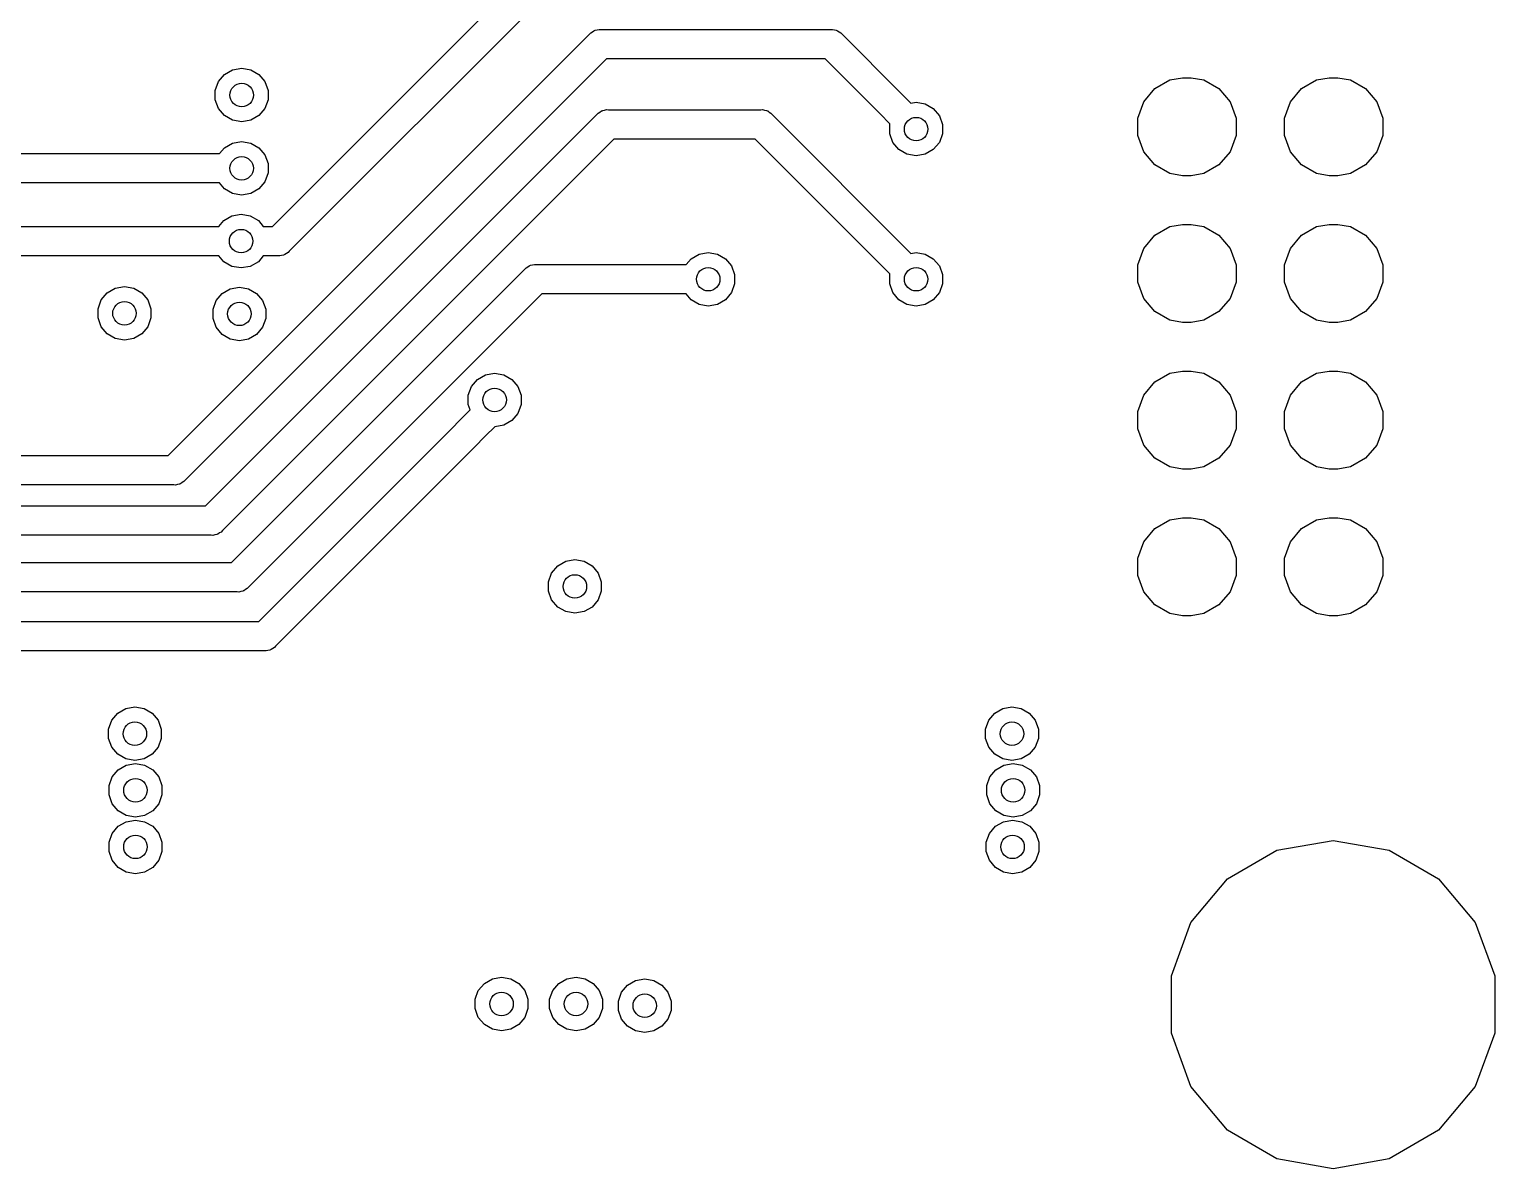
# Model space of a CAD drawing. Extents: x 91.5 to 190.2, y -113.9 to -59.9.
# Drawn here: x 164.84 to 190.22, y -113.85 to -94.12 of the extents above; entities that cross this region are included whole.
import ezdxf

# ---------------------------------------------------------------- set-up
doc = ezdxf.new("R2010")
doc.units = 0
doc.header["$MEASUREMENT"] = 0
doc.layers.add('BLACK', color=7, linetype='CONTINUOUS')

msp = doc.modelspace()

# ---------------------------------------------------------------- linework, layer by layer
at = {"layer": 'BLACK', "linetype": 'CONTINUOUS'}
for p, q in [((169.051, -97.536), (176.619, -89.9682)), ((176.912, -90.394), (169.344, -97.9618)), ((174.593, -94.1656), (174.621, -94.1462)), ((174.621, -94.1462), (174.632, -94.1433)), ((174.632, -94.1433), (174.642, -94.1376)), ((174.642, -94.1376), (174.675, -94.1318)), ((174.675, -94.1318), (174.708, -94.1231)), ((174.708, -94.1231), (174.741, -94.126)), ((174.741, -94.126), (178.719, -94.126)), ((178.719, -94.126), (178.752, -94.1231)), ((178.752, -94.1231), (178.785, -94.1318)), ((178.785, -94.1318), (178.818, -94.1376)), ((178.818, -94.1376), (178.828, -94.1433)), ((178.828, -94.1433), (178.839, -94.1462)), ((178.839, -94.1462), (178.867, -94.1656)), ((167.248, -101.503), (174.543, -94.2082)), ((174.543, -94.2082), (174.564, -94.1824)), ((174.564, -94.1824), (174.593, -94.1656)), ((178.867, -94.1656), (178.896, -94.1824)), ((178.896, -94.1824), (178.917, -94.2082)), ((178.917, -94.2082), (179.938, -95.2289)), ((174.835, -94.634), (167.54, -101.929)), ((178.625, -94.634), (174.835, -94.634)), ((179.579, -95.5881), (178.625, -94.634)), ((168.118, -95.0279), (168.222, -94.9044)), ((168.222, -94.9044), (168.361, -94.8237)), ((168.361, -94.8237), (168.52, -94.7957)), ((168.52, -94.7957), (168.679, -94.8237)), ((168.679, -94.8237), (168.818, -94.9044)), ((168.818, -94.9044), (168.922, -95.0279)), ((168.063, -95.1794), (168.118, -95.0279)), ((168.922, -95.0279), (168.977, -95.1794)), ((184.143, -95.3784), (184.335, -95.1488)), ((184.335, -95.1488), (184.595, -94.9989)), ((184.595, -94.9989), (184.816, -94.96)), ((184.816, -94.96), (184.964, -94.96)), ((184.964, -94.96), (185.185, -94.9989)), ((185.185, -94.9989), (185.445, -95.1488)), ((185.445, -95.1488), (185.637, -95.3784)), ((186.683, -95.3784), (186.875, -95.1488)), ((186.875, -95.1488), (187.135, -94.9989)), ((187.135, -94.9989), (187.356, -94.96)), ((187.356, -94.96), (187.504, -94.96)), ((187.504, -94.96), (187.725, -94.9989)), ((187.725, -94.9989), (187.985, -95.1488)), ((187.985, -95.1488), (188.177, -95.3784)), ((168.063, -95.3406), (168.063, -95.1794)), ((168.118, -95.4921), (168.063, -95.3406)), ((168.977, -95.3406), (168.922, -95.4921)), ((168.977, -95.1794), (168.977, -95.3406)), ((179.938, -95.2289), (179.938, -95.2289)), ((179.938, -95.2289), (180.111, -95.4015)), ((180.111, -95.4015), (180.2, -95.3857)), ((180.2, -95.3857), (180.359, -95.4137)), ((180.359, -95.4137), (180.498, -95.4944)), ((184.04, -95.6601), (184.143, -95.3784)), ((185.637, -95.3784), (185.74, -95.6601)), ((186.58, -95.6601), (186.683, -95.3784)), ((188.177, -95.3784), (188.28, -95.6601)), ((167.895, -102.376), (174.673, -95.5982)), ((168.222, -95.6156), (168.118, -95.4921)), ((168.361, -95.6963), (168.222, -95.6156)), ((168.818, -95.6156), (168.679, -95.6963)), ((168.922, -95.4921), (168.818, -95.6156)), ((174.673, -95.5982), (174.694, -95.5724)), ((174.694, -95.5724), (174.723, -95.5556)), ((174.723, -95.5556), (174.751, -95.5362)), ((174.751, -95.5362), (174.762, -95.5333)), ((174.762, -95.5333), (174.772, -95.5276)), ((174.772, -95.5276), (174.805, -95.5218)), ((174.805, -95.5218), (174.838, -95.5131)), ((174.838, -95.5131), (174.871, -95.516)), ((174.871, -95.516), (177.509, -95.516)), ((177.509, -95.516), (177.542, -95.5131)), ((177.542, -95.5131), (177.575, -95.5218)), ((177.575, -95.5218), (177.608, -95.5276)), ((177.608, -95.5276), (177.618, -95.5333)), ((177.618, -95.5333), (177.629, -95.5362)), ((177.629, -95.5362), (177.657, -95.5556)), ((177.657, -95.5556), (177.686, -95.5724)), ((177.686, -95.5724), (177.707, -95.5982)), ((177.707, -95.5982), (180.111, -98.0015)), ((179.747, -95.7566), (179.579, -95.5881)), ((179.579, -95.5881), (179.579, -95.5881)), ((180.498, -95.4944), (180.602, -95.6179)), ((180.602, -95.6179), (180.657, -95.7694)), ((184.04, -95.9599), (184.04, -95.6601)), ((185.74, -95.6601), (185.74, -95.9599)), ((186.58, -95.9599), (186.58, -95.6601)), ((188.28, -95.6601), (188.28, -95.9599)), ((168.52, -95.7243), (168.361, -95.6963)), ((168.679, -95.6963), (168.52, -95.7243)), ((179.743, -95.7694), (179.747, -95.7566)), ((179.743, -95.9306), (179.743, -95.7694)), ((179.798, -96.0821), (179.743, -95.9306)), ((180.657, -95.9306), (180.602, -96.0821)), ((180.657, -95.7694), (180.657, -95.9306)), ((168.135, -96.2746), (168.221, -96.1729)), ((174.965, -96.024), (168.187, -102.802)), ((168.221, -96.1729), (168.36, -96.0923)), ((168.36, -96.0923), (168.519, -96.0643)), ((168.519, -96.0643), (168.678, -96.0923)), ((168.678, -96.0923), (168.818, -96.1729)), ((168.818, -96.1729), (168.921, -96.2964)), ((177.415, -96.024), (174.965, -96.024)), ((179.747, -98.3566), (177.415, -96.024)), ((179.902, -96.2056), (179.798, -96.0821)), ((180.602, -96.0821), (180.498, -96.2056)), ((184.143, -96.2416), (184.04, -95.9599)), ((185.74, -95.9599), (185.637, -96.2416)), ((186.683, -96.2416), (186.58, -95.9599)), ((188.28, -95.9599), (188.177, -96.2416)), ((150.264, -96.2746), (168.135, -96.2746)), ((168.921, -96.2964), (168.976, -96.448)), ((180.041, -96.2863), (179.902, -96.2056)), ((180.2, -96.3143), (180.041, -96.2863)), ((180.359, -96.2863), (180.2, -96.3143)), ((180.498, -96.2056), (180.359, -96.2863)), ((184.335, -96.4712), (184.143, -96.2416)), ((185.637, -96.2416), (185.445, -96.4712)), ((186.875, -96.4712), (186.683, -96.2416)), ((188.177, -96.2416), (187.985, -96.4712)), ((168.976, -96.6092), (168.921, -96.7607)), ((168.976, -96.448), (168.976, -96.6092)), ((184.595, -96.6211), (184.335, -96.4712)), ((184.816, -96.66), (184.595, -96.6211)), ((184.964, -96.66), (184.816, -96.66)), ((185.185, -96.6211), (184.964, -96.66)), ((185.445, -96.4712), (185.185, -96.6211)), ((187.135, -96.6211), (186.875, -96.4712)), ((187.356, -96.66), (187.135, -96.6211)), ((187.504, -96.66), (187.356, -96.66)), ((187.725, -96.6211), (187.504, -96.66)), ((187.985, -96.4712), (187.725, -96.6211)), ((168.135, -96.7826), (150.17, -96.7826)), ((168.221, -96.8842), (168.135, -96.7826)), ((168.36, -96.9648), (168.221, -96.8842)), ((168.818, -96.8842), (168.678, -96.9648)), ((168.921, -96.7607), (168.818, -96.8842)), ((168.519, -96.9928), (168.36, -96.9648)), ((168.678, -96.9648), (168.519, -96.9928)), ((168.126, -97.536), (168.212, -97.4344)), ((168.212, -97.4344), (168.351, -97.3537)), ((168.351, -97.3537), (168.51, -97.3257)), ((168.51, -97.3257), (168.669, -97.3537)), ((168.669, -97.3537), (168.808, -97.4344)), ((168.808, -97.4344), (168.894, -97.536)), ((149.905, -97.536), (168.126, -97.536)), ((168.894, -97.536), (169.051, -97.536)), ((184.143, -97.9184), (184.335, -97.6888)), ((184.335, -97.6888), (184.595, -97.5389)), ((184.595, -97.5389), (184.816, -97.5)), ((184.816, -97.5), (184.964, -97.5)), ((184.964, -97.5), (185.185, -97.5389)), ((185.185, -97.5389), (185.445, -97.6888)), ((185.445, -97.6888), (185.637, -97.9184)), ((186.683, -97.9184), (186.875, -97.6888)), ((186.875, -97.6888), (187.135, -97.5389)), ((187.135, -97.5389), (187.356, -97.5)), ((187.356, -97.5), (187.504, -97.5)), ((187.504, -97.5), (187.725, -97.5389)), ((187.725, -97.5389), (187.985, -97.6888)), ((187.985, -97.6888), (188.177, -97.9184)), ((184.04, -98.2001), (184.143, -97.9184)), ((185.637, -97.9184), (185.74, -98.2001)), ((186.58, -98.2001), (186.683, -97.9184)), ((188.177, -97.9184), (188.28, -98.2001)), ((168.126, -98.044), (149.811, -98.044)), ((168.212, -98.1456), (168.126, -98.044)), ((168.351, -98.2263), (168.212, -98.1456)), ((168.808, -98.1456), (168.669, -98.2263)), ((168.894, -98.044), (168.808, -98.1456)), ((169.145, -98.044), (168.894, -98.044)), ((169.179, -98.0469), (169.145, -98.044)), ((169.212, -98.0382), (169.179, -98.0469)), ((169.245, -98.0324), (169.212, -98.0382)), ((169.255, -98.0267), (169.245, -98.0324)), ((169.266, -98.0238), (169.255, -98.0267)), ((169.293, -98.0044), (169.266, -98.0238)), ((169.322, -97.9876), (169.293, -98.0044)), ((169.344, -97.9618), (169.322, -97.9876)), ((173.501, -98.2162), (173.512, -98.2133)), ((173.512, -98.2133), (173.522, -98.2076)), ((173.522, -98.2076), (173.555, -98.2018)), ((173.555, -98.2018), (173.588, -98.1931)), ((173.588, -98.1931), (173.621, -98.196)), ((173.621, -98.196), (176.216, -98.196)), ((176.216, -98.196), (176.302, -98.0944)), ((176.302, -98.0944), (176.441, -98.0137)), ((176.441, -98.0137), (176.6, -97.9857)), ((176.6, -97.9857), (176.759, -98.0137)), ((176.759, -98.0137), (176.898, -98.0944)), ((176.898, -98.0944), (177.002, -98.2179)), ((180.111, -98.0015), (180.2, -97.9857)), ((180.2, -97.9857), (180.359, -98.0137)), ((180.359, -98.0137), (180.498, -98.0944)), ((180.498, -98.0944), (180.602, -98.2179)), ((184.04, -98.4999), (184.04, -98.2001)), ((185.74, -98.2001), (185.74, -98.4999)), ((186.58, -98.4999), (186.58, -98.2001)), ((188.28, -98.2001), (188.28, -98.4999)), ((168.345, -103.356), (173.423, -98.2782)), ((168.51, -98.2543), (168.351, -98.2263)), ((168.669, -98.2263), (168.51, -98.2543)), ((173.423, -98.2782), (173.444, -98.2524)), ((173.444, -98.2524), (173.473, -98.2356)), ((173.473, -98.2356), (173.501, -98.2162)), ((177.002, -98.2179), (177.057, -98.3694)), ((177.057, -98.3694), (177.057, -98.5306)), ((179.743, -98.3694), (179.747, -98.3566)), ((179.743, -98.5306), (179.743, -98.3694)), ((180.602, -98.2179), (180.657, -98.3694)), ((180.657, -98.3694), (180.657, -98.5306)), ((166.088, -98.8079), (166.192, -98.6844)), ((166.192, -98.6844), (166.331, -98.6037)), ((166.331, -98.6037), (166.49, -98.5757)), ((166.49, -98.5757), (166.649, -98.6037)), ((166.649, -98.6037), (166.788, -98.6844)), ((166.788, -98.6844), (166.892, -98.8079)), ((168.078, -98.8179), (168.182, -98.6944)), ((168.182, -98.6944), (168.321, -98.6137)), ((168.321, -98.6137), (168.48, -98.5857)), ((168.48, -98.5857), (168.639, -98.6137)), ((173.715, -98.704), (168.637, -103.782)), ((168.639, -98.6137), (168.778, -98.6944)), ((168.778, -98.6944), (168.882, -98.8179)), ((176.216, -98.704), (173.715, -98.704)), ((176.302, -98.8056), (176.216, -98.704)), ((177.002, -98.6821), (176.898, -98.8056)), ((177.057, -98.5306), (177.002, -98.6821)), ((179.798, -98.6821), (179.743, -98.5306)), ((179.902, -98.8056), (179.798, -98.6821)), ((180.602, -98.6821), (180.498, -98.8056)), ((180.657, -98.5306), (180.602, -98.6821)), ((184.143, -98.7816), (184.04, -98.4999)), ((185.74, -98.4999), (185.637, -98.7816)), ((186.683, -98.7816), (186.58, -98.4999)), ((188.28, -98.4999), (188.177, -98.7816)), ((166.033, -98.9594), (166.088, -98.8079)), ((166.033, -99.1206), (166.033, -98.9594)), ((166.892, -98.8079), (166.947, -98.9594)), ((166.947, -98.9594), (166.947, -99.1206)), ((168.023, -98.9694), (168.078, -98.8179)), ((168.023, -99.1306), (168.023, -98.9694)), ((168.882, -98.8179), (168.937, -98.9694)), ((168.937, -98.9694), (168.937, -99.1306)), ((176.441, -98.8863), (176.302, -98.8056)), ((176.6, -98.9143), (176.441, -98.8863)), ((176.759, -98.8863), (176.6, -98.9143)), ((176.898, -98.8056), (176.759, -98.8863)), ((180.041, -98.8863), (179.902, -98.8056)), ((180.2, -98.9143), (180.041, -98.8863)), ((180.359, -98.8863), (180.2, -98.9143)), ((180.498, -98.8056), (180.359, -98.8863)), ((184.335, -99.0112), (184.143, -98.7816)), ((185.637, -98.7816), (185.445, -99.0112)), ((186.875, -99.0112), (186.683, -98.7816)), ((188.177, -98.7816), (187.985, -99.0112)), ((166.088, -99.2721), (166.033, -99.1206)), ((166.947, -99.1206), (166.892, -99.2721)), ((168.078, -99.2821), (168.023, -99.1306)), ((168.937, -99.1306), (168.882, -99.2821)), ((184.595, -99.1611), (184.335, -99.0112)), ((184.816, -99.2), (184.595, -99.1611)), ((184.964, -99.2), (184.816, -99.2)), ((185.185, -99.1611), (184.964, -99.2)), ((185.445, -99.0112), (185.185, -99.1611)), ((187.135, -99.1611), (186.875, -99.0112)), ((187.356, -99.2), (187.135, -99.1611)), ((187.504, -99.2), (187.356, -99.2)), ((187.725, -99.1611), (187.504, -99.2)), ((187.985, -99.0112), (187.725, -99.1611)), ((166.192, -99.3956), (166.088, -99.2721)), ((166.331, -99.4763), (166.192, -99.3956)), ((166.49, -99.5043), (166.331, -99.4763)), ((166.649, -99.4763), (166.49, -99.5043)), ((166.788, -99.3956), (166.649, -99.4763)), ((166.892, -99.2721), (166.788, -99.3956)), ((168.182, -99.4056), (168.078, -99.2821)), ((168.321, -99.4863), (168.182, -99.4056)), ((168.778, -99.4056), (168.639, -99.4863)), ((168.882, -99.2821), (168.778, -99.4056)), ((168.48, -99.5143), (168.321, -99.4863)), ((168.639, -99.4863), (168.48, -99.5143)), ((172.498, -100.308), (172.602, -100.184)), ((172.602, -100.184), (172.741, -100.104)), ((172.741, -100.104), (172.9, -100.076)), ((172.9, -100.076), (173.059, -100.104)), ((173.059, -100.104), (173.198, -100.184)), ((173.198, -100.184), (173.302, -100.308)), ((184.143, -100.458), (184.335, -100.229)), ((184.335, -100.229), (184.595, -100.079)), ((184.595, -100.079), (184.816, -100.04)), ((184.816, -100.04), (184.964, -100.04)), ((184.964, -100.04), (185.185, -100.079)), ((185.185, -100.079), (185.445, -100.229)), ((185.445, -100.229), (185.637, -100.458)), ((186.683, -100.458), (186.875, -100.229)), ((186.875, -100.229), (187.135, -100.079)), ((187.135, -100.079), (187.356, -100.04)), ((187.356, -100.04), (187.504, -100.04)), ((187.504, -100.04), (187.725, -100.079)), ((187.725, -100.079), (187.985, -100.229)), ((187.985, -100.229), (188.177, -100.458)), ((172.443, -100.459), (172.498, -100.308)), ((172.443, -100.621), (172.443, -100.459)), ((173.302, -100.308), (173.357, -100.459)), ((173.357, -100.459), (173.357, -100.621)), ((184.04, -100.74), (184.143, -100.458)), ((185.637, -100.458), (185.74, -100.74)), ((186.58, -100.74), (186.683, -100.458)), ((188.177, -100.458), (188.28, -100.74)), ((172.386, -100.805), (172.477, -100.714)), ((172.477, -100.714), (172.443, -100.621)), ((173.357, -100.621), (173.302, -100.772)), ((184.04, -101.04), (184.04, -100.74)), ((185.74, -100.74), (185.74, -101.04)), ((186.58, -101.04), (186.58, -100.74)), ((188.28, -100.74), (188.28, -101.04)), ((168.815, -104.376), (172.186, -101.005)), ((172.186, -101.005), (172.269, -100.922)), ((172.186, -101.005), (172.186, -101.005)), ((172.269, -100.922), (172.386, -100.805)), ((172.386, -100.805), (172.386, -100.805)), ((172.906, -101.003), (172.745, -101.164)), ((173.059, -100.976), (172.906, -101.003)), ((173.198, -100.896), (173.059, -100.976)), ((173.302, -100.772), (173.198, -100.896)), ((172.745, -101.164), (172.545, -101.364)), ((172.745, -101.164), (172.745, -101.164)), ((184.143, -101.322), (184.04, -101.04)), ((185.74, -101.04), (185.637, -101.322)), ((186.683, -101.322), (186.58, -101.04)), ((188.28, -101.04), (188.177, -101.322)), ((149.302, -101.503), (167.248, -101.503)), ((172.545, -101.364), (169.107, -104.802)), ((172.545, -101.364), (172.545, -101.364)), ((184.335, -101.551), (184.143, -101.322)), ((185.637, -101.322), (185.445, -101.551)), ((186.875, -101.551), (186.683, -101.322)), ((188.177, -101.322), (187.985, -101.551)), ((184.595, -101.701), (184.335, -101.551)), ((184.816, -101.74), (184.595, -101.701)), ((184.964, -101.74), (184.816, -101.74)), ((185.185, -101.701), (184.964, -101.74)), ((185.445, -101.551), (185.185, -101.701)), ((187.135, -101.701), (186.875, -101.551)), ((187.356, -101.74), (187.135, -101.701)), ((187.504, -101.74), (187.356, -101.74)), ((187.725, -101.701), (187.504, -101.74)), ((187.985, -101.551), (187.725, -101.701)), ((167.342, -102.011), (149.208, -102.011)), ((167.375, -102.014), (167.342, -102.011)), ((167.408, -102.005), (167.375, -102.014)), ((167.441, -102), (167.408, -102.005)), ((167.451, -101.994), (167.441, -102)), ((167.462, -101.991), (167.451, -101.994)), ((167.489, -101.972), (167.462, -101.991)), ((167.519, -101.955), (167.489, -101.972)), ((167.54, -101.929), (167.519, -101.955)), ((146.515, -102.376), (167.895, -102.376)), ((184.143, -102.998), (184.335, -102.769)), ((184.335, -102.769), (184.595, -102.619)), ((184.595, -102.619), (184.816, -102.58)), ((184.816, -102.58), (184.964, -102.58)), ((184.964, -102.58), (185.185, -102.619)), ((185.185, -102.619), (185.445, -102.769)), ((185.445, -102.769), (185.637, -102.998)), ((186.683, -102.998), (186.875, -102.769)), ((186.875, -102.769), (187.135, -102.619)), ((187.135, -102.619), (187.356, -102.58)), ((187.356, -102.58), (187.504, -102.58)), ((187.504, -102.58), (187.725, -102.619)), ((187.725, -102.619), (187.985, -102.769)), ((187.985, -102.769), (188.177, -102.998)), ((167.989, -102.884), (146.421, -102.884)), ((168.022, -102.887), (167.989, -102.884)), ((168.055, -102.878), (168.022, -102.887)), ((168.088, -102.872), (168.055, -102.878)), ((168.098, -102.867), (168.088, -102.872)), ((168.109, -102.864), (168.098, -102.867)), ((168.137, -102.844), (168.109, -102.864)), ((168.166, -102.828), (168.137, -102.844)), ((168.187, -102.802), (168.166, -102.828)), ((184.04, -103.28), (184.143, -102.998)), ((185.637, -102.998), (185.74, -103.28)), ((186.58, -103.28), (186.683, -102.998)), ((188.177, -102.998), (188.28, -103.28)), ((184.04, -103.58), (184.04, -103.28)), ((185.74, -103.28), (185.74, -103.58)), ((186.58, -103.58), (186.58, -103.28)), ((188.28, -103.28), (188.28, -103.58)), ((145.665, -103.356), (168.345, -103.356)), ((173.833, -103.689), (173.888, -103.538)), ((173.888, -103.538), (173.992, -103.414)), ((173.992, -103.414), (174.131, -103.334)), ((174.131, -103.334), (174.29, -103.306)), ((174.29, -103.306), (174.449, -103.334)), ((174.449, -103.334), (174.588, -103.414)), ((174.588, -103.414), (174.692, -103.538)), ((174.692, -103.538), (174.747, -103.689)), ((168.637, -103.782), (168.616, -103.808)), ((173.833, -103.851), (173.833, -103.689)), ((174.747, -103.689), (174.747, -103.851)), ((184.143, -103.862), (184.04, -103.58)), ((185.74, -103.58), (185.637, -103.862)), ((186.683, -103.862), (186.58, -103.58)), ((188.28, -103.58), (188.177, -103.862)), ((168.439, -103.864), (145.571, -103.864)), ((168.472, -103.867), (168.439, -103.864)), ((168.505, -103.858), (168.472, -103.867)), ((168.538, -103.852), (168.505, -103.858)), ((168.548, -103.847), (168.538, -103.852)), ((168.559, -103.844), (168.548, -103.847)), ((168.587, -103.824), (168.559, -103.844)), ((168.616, -103.808), (168.587, -103.824)), ((173.888, -104.002), (173.833, -103.851)), ((173.992, -104.126), (173.888, -104.002)), ((174.692, -104.002), (174.588, -104.126)), ((174.747, -103.851), (174.692, -104.002)), ((184.335, -104.091), (184.143, -103.862)), ((185.637, -103.862), (185.445, -104.091)), ((186.875, -104.091), (186.683, -103.862)), ((188.177, -103.862), (187.985, -104.091)), ((174.131, -104.206), (173.992, -104.126)), ((174.29, -104.234), (174.131, -104.206)), ((174.449, -104.206), (174.29, -104.234)), ((174.588, -104.126), (174.449, -104.206)), ((184.595, -104.241), (184.335, -104.091)), ((184.816, -104.28), (184.595, -104.241)), ((184.964, -104.28), (184.816, -104.28)), ((185.185, -104.241), (184.964, -104.28)), ((185.445, -104.091), (185.185, -104.241)), ((187.135, -104.241), (186.875, -104.091)), ((187.356, -104.28), (187.135, -104.241)), ((187.504, -104.28), (187.356, -104.28)), ((187.725, -104.241), (187.504, -104.28)), ((187.985, -104.091), (187.725, -104.241)), ((144.755, -104.376), (168.815, -104.376)), ((169.107, -104.802), (169.086, -104.828)), ((168.909, -104.884), (144.661, -104.884)), ((168.942, -104.887), (168.909, -104.884)), ((168.975, -104.878), (168.942, -104.887)), ((169.008, -104.872), (168.975, -104.878)), ((169.018, -104.867), (169.008, -104.872)), ((169.029, -104.864), (169.018, -104.867)), ((169.057, -104.844), (169.029, -104.864)), ((169.086, -104.828), (169.057, -104.844)), ((166.268, -106.088), (166.372, -105.964)), ((166.372, -105.964), (166.511, -105.884)), ((166.511, -105.884), (166.67, -105.856)), ((166.67, -105.856), (166.829, -105.884)), ((166.829, -105.884), (166.968, -105.964)), ((166.968, -105.964), (167.072, -106.088)), ((181.458, -106.088), (181.562, -105.964)), ((181.562, -105.964), (181.701, -105.884)), ((181.701, -105.884), (181.86, -105.856)), ((181.86, -105.856), (182.019, -105.884)), ((182.019, -105.884), (182.158, -105.964)), ((182.158, -105.964), (182.262, -106.088)), ((166.213, -106.239), (166.268, -106.088)), ((166.213, -106.401), (166.213, -106.239)), ((167.072, -106.088), (167.127, -106.239)), ((167.127, -106.239), (167.127, -106.401)), ((181.403, -106.239), (181.458, -106.088)), ((181.403, -106.401), (181.403, -106.239)), ((182.262, -106.088), (182.317, -106.239)), ((182.317, -106.239), (182.317, -106.401)), ((166.268, -106.552), (166.213, -106.401)), ((166.372, -106.676), (166.268, -106.552)), ((167.072, -106.552), (166.968, -106.676)), ((167.127, -106.401), (167.072, -106.552)), ((181.458, -106.552), (181.403, -106.401)), ((181.562, -106.676), (181.458, -106.552)), ((182.262, -106.552), (182.158, -106.676)), ((182.317, -106.401), (182.262, -106.552)), ((166.511, -106.756), (166.372, -106.676)), ((166.67, -106.784), (166.511, -106.756)), ((166.521, -106.864), (166.68, -106.836)), ((166.829, -106.756), (166.67, -106.784)), ((166.68, -106.836), (166.839, -106.864)), ((166.968, -106.676), (166.829, -106.756)), ((181.701, -106.756), (181.562, -106.676)), ((181.86, -106.784), (181.701, -106.756)), ((181.721, -106.864), (181.88, -106.836)), ((182.019, -106.756), (181.86, -106.784)), ((181.88, -106.836), (182.039, -106.864)), ((182.158, -106.676), (182.019, -106.756)), ((166.223, -107.219), (166.278, -107.068)), ((166.278, -107.068), (166.382, -106.944)), ((166.382, -106.944), (166.521, -106.864)), ((166.839, -106.864), (166.978, -106.944)), ((166.978, -106.944), (167.082, -107.068)), ((167.082, -107.068), (167.137, -107.219)), ((181.423, -107.219), (181.478, -107.068)), ((181.478, -107.068), (181.582, -106.944)), ((181.582, -106.944), (181.721, -106.864)), ((182.039, -106.864), (182.178, -106.944)), ((182.178, -106.944), (182.282, -107.068)), ((182.282, -107.068), (182.337, -107.219)), ((166.223, -107.381), (166.223, -107.219)), ((167.137, -107.219), (167.137, -107.381)), ((181.423, -107.381), (181.423, -107.219)), ((182.337, -107.219), (182.337, -107.381)), ((166.278, -107.532), (166.223, -107.381)), ((166.382, -107.656), (166.278, -107.532)), ((167.082, -107.532), (166.978, -107.656)), ((167.137, -107.381), (167.082, -107.532)), ((181.478, -107.532), (181.423, -107.381)), ((181.582, -107.656), (181.478, -107.532)), ((182.282, -107.532), (182.178, -107.656)), ((182.337, -107.381), (182.282, -107.532)), ((166.521, -107.736), (166.382, -107.656)), ((166.382, -107.924), (166.521, -107.844)), ((166.68, -107.764), (166.521, -107.736)), ((166.521, -107.844), (166.68, -107.816)), ((166.839, -107.736), (166.68, -107.764)), ((166.68, -107.816), (166.839, -107.844)), ((166.978, -107.656), (166.839, -107.736)), ((166.839, -107.844), (166.978, -107.924)), ((181.572, -107.924), (181.711, -107.844)), ((181.721, -107.736), (181.582, -107.656)), ((181.711, -107.844), (181.87, -107.816)), ((181.88, -107.764), (181.721, -107.736)), ((181.87, -107.816), (182.029, -107.844)), ((182.039, -107.736), (181.88, -107.764)), ((182.029, -107.844), (182.168, -107.924)), ((182.178, -107.656), (182.039, -107.736)), ((166.223, -108.199), (166.278, -108.048)), ((166.278, -108.048), (166.382, -107.924)), ((166.978, -107.924), (167.082, -108.048)), ((167.082, -108.048), (167.137, -108.199)), ((181.413, -108.199), (181.468, -108.048)), ((181.468, -108.048), (181.572, -107.924)), ((182.168, -107.924), (182.272, -108.048)), ((182.272, -108.048), (182.327, -108.199)), ((166.223, -108.361), (166.223, -108.199)), ((166.278, -108.512), (166.223, -108.361)), ((167.137, -108.361), (167.082, -108.512)), ((167.137, -108.199), (167.137, -108.361)), ((181.413, -108.361), (181.413, -108.199)), ((181.468, -108.512), (181.413, -108.361)), ((182.327, -108.361), (182.272, -108.512)), ((182.327, -108.199), (182.327, -108.361)), ((185.592, -108.832), (186.448, -108.338)), ((186.448, -108.338), (187.42, -108.167)), ((187.42, -108.167), (188.392, -108.338)), ((188.392, -108.338), (189.248, -108.832)), ((166.382, -108.636), (166.278, -108.512)), ((167.082, -108.512), (166.978, -108.636)), ((181.572, -108.636), (181.468, -108.512)), ((182.272, -108.512), (182.168, -108.636)), ((166.521, -108.716), (166.382, -108.636)), ((166.68, -108.744), (166.521, -108.716)), ((166.839, -108.716), (166.68, -108.744)), ((166.978, -108.636), (166.839, -108.716)), ((181.711, -108.716), (181.572, -108.636)), ((181.87, -108.744), (181.711, -108.716)), ((182.029, -108.716), (181.87, -108.744)), ((182.168, -108.636), (182.029, -108.716)), ((184.958, -109.588), (185.592, -108.832)), ((189.248, -108.832), (189.882, -109.588)), ((184.62, -110.516), (184.958, -109.588)), ((189.882, -109.588), (190.22, -110.516)), ((172.618, -110.768), (172.722, -110.644)), ((172.722, -110.644), (172.861, -110.564)), ((172.861, -110.564), (173.02, -110.536)), ((173.02, -110.536), (173.179, -110.564)), ((173.179, -110.564), (173.318, -110.644)), ((173.318, -110.644), (173.422, -110.768)), ((173.908, -110.768), (174.012, -110.644)), ((174.012, -110.644), (174.151, -110.564)), ((174.151, -110.564), (174.31, -110.536)), ((174.31, -110.536), (174.469, -110.564)), ((174.469, -110.564), (174.608, -110.644)), ((174.608, -110.644), (174.712, -110.768)), ((175.202, -110.674), (175.341, -110.594)), ((175.341, -110.594), (175.5, -110.566)), ((175.5, -110.566), (175.659, -110.594)), ((175.659, -110.594), (175.798, -110.674)), ((184.62, -111.504), (184.62, -110.516)), ((190.22, -110.516), (190.22, -111.504)), ((172.563, -110.919), (172.618, -110.768)), ((173.422, -110.768), (173.477, -110.919)), ((173.853, -110.919), (173.908, -110.768)), ((174.712, -110.768), (174.767, -110.919)), ((175.043, -110.949), (175.098, -110.798)), ((175.098, -110.798), (175.202, -110.674)), ((175.798, -110.674), (175.902, -110.798)), ((175.902, -110.798), (175.957, -110.949)), ((172.563, -111.081), (172.563, -110.919)), ((172.618, -111.232), (172.563, -111.081)), ((173.477, -111.081), (173.422, -111.232)), ((173.477, -110.919), (173.477, -111.081)), ((173.853, -111.081), (173.853, -110.919)), ((173.908, -111.232), (173.853, -111.081)), ((174.767, -111.081), (174.712, -111.232)), ((174.767, -110.919), (174.767, -111.081)), ((175.043, -111.111), (175.043, -110.949)), ((175.098, -111.262), (175.043, -111.111)), ((175.957, -111.111), (175.902, -111.262)), ((175.957, -110.949), (175.957, -111.111)), ((172.722, -111.356), (172.618, -111.232)), ((172.861, -111.436), (172.722, -111.356)), ((173.318, -111.356), (173.179, -111.436)), ((173.422, -111.232), (173.318, -111.356)), ((174.012, -111.356), (173.908, -111.232)), ((174.151, -111.436), (174.012, -111.356)), ((174.608, -111.356), (174.469, -111.436)), ((174.712, -111.232), (174.608, -111.356)), ((175.202, -111.386), (175.098, -111.262)), ((175.341, -111.466), (175.202, -111.386)), ((175.798, -111.386), (175.659, -111.466)), ((175.902, -111.262), (175.798, -111.386)), ((173.02, -111.464), (172.861, -111.436)), ((173.179, -111.436), (173.02, -111.464)), ((174.31, -111.464), (174.151, -111.436)), ((174.469, -111.436), (174.31, -111.464)), ((175.5, -111.494), (175.341, -111.466)), ((175.659, -111.466), (175.5, -111.494)), ((184.958, -112.432), (184.62, -111.504)), ((190.22, -111.504), (189.882, -112.432)), ((185.592, -113.188), (184.958, -112.432)), ((189.882, -112.432), (189.248, -113.188)), ((186.448, -113.682), (185.592, -113.188)), ((189.248, -113.188), (188.392, -113.682)), ((187.42, -113.853), (186.448, -113.682)), ((188.392, -113.682), (187.42, -113.853))]:
    msp.add_line(p, q, dxfattribs=at)
at = {"layer": 'BLACK'}
for centre in [(168.52, -95.26), (180.2, -95.85), (168.519, -96.5286), (168.51, -97.79), (176.6, -98.45), (180.2, -98.45), (166.49, -99.04), (168.48, -99.05), (172.9, -100.54), (174.29, -103.77), (166.67, -106.32), (181.86, -106.32), (166.68, -107.3), (181.88, -107.3), (166.68, -108.28), (181.87, -108.28), (173.02, -111), (174.31, -111), (175.5, -111.03)]:
    msp.add_circle(centre, 0.2032, dxfattribs=at)

doc.saveas('drawing.dxf')
